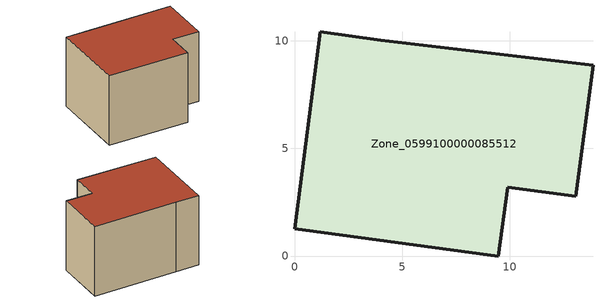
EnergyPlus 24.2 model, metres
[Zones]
Zone_0599100000085512
 floor ground (C_G): 4.01,10.02 13.87,8.86 13.07,2.78 9.9,3.2 9.48,0 0,1.27 1.21,10.41 z0
 wall outside (C_F): 1.21,10.41 0,1.27 9.48,0 9.9,3.2 13.07,2.78 13.87,8.86 4.01,10.02 1.21,10.41 z0:8.54
 roof outside (C_R): 4.01,10.02 1.21,10.41 0,1.27 9.48,0 9.9,3.2 13.07,2.78 13.87,8.86 z8.54
[BUILDING]
Pand.0599100000085512: North Axis=0; Terrain=City; Loads Convergence Tolerance Value=0.04; Temperature Convergence Tolerance Value=0.4; Solar Distribution=FullExterior; Maximum Number of Warmup Days=25; Minimum Number of Warmup Days=1
[Site:Location]
Rotterdam.The.Hague.AP_ZH_NLD Design_Conditions: Latitude=51.96; Longitude=4.45; Time Zone=1; Elevation=-4.5
[SITE:GROUNDTEMPERATURE:BUILDINGSURFACE]
18, 18, 18, 18, 18, 18, 18, 18, 18, 18, 18, 18
[MATERIAL] Thermal Absorptance=0.9; Solar Absorptance=0.7; Visible Absorptance=0.7
Name | Roughness | Thickness | Conductivity | Density | Specific Heat
G.TC.1946-1964 | MediumSmooth | 0.15 | 1 | 540 | 1210
F.TC.1946-1964 | Rough | 0.3 | 0.857143 | 1920 | 840
R.TC.1946-1964 | MediumRough | 0.2 | 0.235294 | 1500 | 1000
[CONSTRUCTION]
C_G: G.TC.1946-1964
C_F: F.TC.1946-1964
C_R: R.TC.1946-1964
[ZONE]
Zone_0599100000085512: Type=1; Multiplier=1; Ceiling Height=Autocalculate; Volume=Autocalculate; Floor Area=autocalculate; Part of Total Floor Area=Yes
[ZONEINFILTRATION:DESIGNFLOWRATE]
Infil_Zone_0599100000085512: Zone or ZoneList or Space or SpaceList=Zone_0599100000085512; Schedule=AlwaysOn; Design Flow Rate Calculation Method=Flow/Area; Flow Rate per Floor Area=0.003; Constant Term Coefficient=1; Temperature Term Coefficient=0; Velocity Term Coefficient=0; Velocity Squared Term Coefficient=0
[HVACTEMPLATE:ZONE:IDEALLOADSAIRSYSTEM]
Zone_0599100000085512: Maximum Heating Supply Air Temperature=50; Minimum Cooling Supply Air Temperature=13; Maximum Heating Supply Air Humidity Ratio=0.0156; Minimum Cooling Supply Air Humidity Ratio=0.0077; Heating Limit=NoLimit; Cooling Limit=NoLimit; Dehumidification Control Type=ConstantSensibleHeatRatio; Cooling Sensible Heat Ratio=0.7; Dehumidification Setpoint=60; Humidification Control Type=None; Humidification Setpoint=30; Outdoor Air Method=None; Outdoor Air Flow Rate per Person=0.00944; Outdoor Air Flow Rate per Zone Floor Area=0; Outdoor Air Flow Rate per Zone=0; Demand Controlled Ventilation Type=None; Outdoor Air Economizer Type=NoEconomizer; Heat Recovery Type=None; Sensible Heat Recovery Effectiveness=0.7; Latent Heat Recovery Effectiveness=0.65
[ZONECONTROL:THERMOSTAT]
ThermostatControl_Zone_0599100000085512: Zone or ZoneList=Zone_0599100000085512; Control Type Schedule=DualSetpointControlType; Control 1=Thermostat_Zone_0599100000085512; Temperature Difference Between Cutout And Setpoint=0
[THERMOSTATSETPOINT:DUALSETPOINT]
Thermostat_Zone_0599100000085512: Heating Setpoint Temperature Schedule=HeatingSetpoint_Zone_0599100000085512; Cooling Setpoint Temperature Schedule=CoolingSetpoint_Zone_0599100000085512
[SCHEDULE:COMPACT]
HeatingSetpoint_Zone_0599100000085512: Through: 12/31, For: AllDays, Until: 24:00, 21
CoolingSetpoint_Zone_0599100000085512: Through: 12/31, For: AllDays, Until: 24:00, 24
DualSetpointControlType: Through: 12/31, For: AllDays, Until: 24:00, 4
AlwaysOn: Through: 12/31, For: AllDays, Until: 24:00, 1
